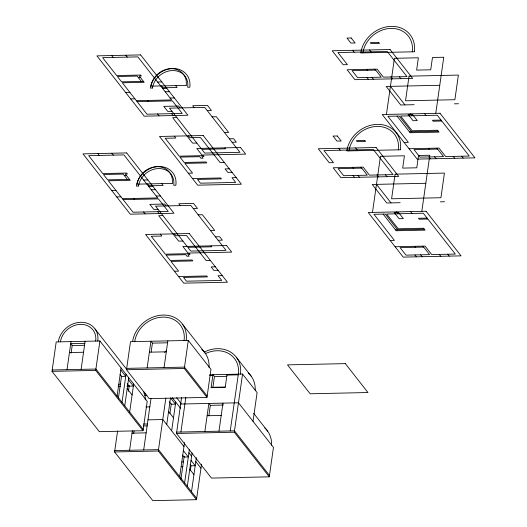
<?xml version="1.0" encoding="UTF-8"?>
<svg xmlns="http://www.w3.org/2000/svg" width="527" height="527" viewBox="0 0 527 527"><rect width="100%" height="100%" fill="white"/><g stroke="black" fill="none" stroke-linecap="round" stroke-linejoin="round"><path stroke-width="0.79" d="M52.015 371.351L56.205 341.924L99.906 340.982L147.211 401.297L143.021 430.717L99.32 431.666L52.015 371.351L95.716 370.402L143.021 430.717M67.015 369.658L71.007 341.608M71.112 353.11L72.258 345.093M81.112 369.355L85.104 341.298M95.716 370.402L99.906 340.982M117.099 396.047L121.091 367.998M118.371 398.419L121.566 375.975M201.538 464.241L196.492 499.701L152.784 500.65L114.596 451.955L117.574 431.06M126.5 369.737L130.492 341.68L188.297 340.429L210.965 369.328L206.973 397.384L149.167 398.636L126.5 369.737L184.305 368.478L206.973 397.384M122.027 402.332L126.019 374.282M124.741 405.79L128.733 377.734M128.404 391.324L129.201 385.711M129.668 412.068L133.66 384.018M129.596 450.269L132.376 430.737M133.739 433.438L134.082 431M147.138 367.925L150.939 341.239L152.415 343.123L151.15 352.016M143.693 449.959L151.045 398.307M164.055 367.556L167.856 340.87M196.492 499.701L158.304 451.007L165.847 397.984M166.723 424.564L170.471 398.221M169.918 413.372L171.282 403.794M171.65 430.842L175.741 402.108M184.305 368.478L188.297 340.429M180.675 404.051L238.481 402.799L273.46 447.41L269.277 476.83L211.472 478.081L176.486 433.471L181.584 397.668M180.913 432.015L185.82 397.549M179.687 476.658L184.536 442.561M180.959 478.964L184.206 456.184M184.615 482.943L189.358 449.61M187.322 486.395L192.065 453.068M190.293 470.677L190.985 465.789L190.049 464.643M191.512 491.737L196.36 457.64M204.878 431.494L208.87 403.438L210.352 405.322L208.87 415.744M212.868 387.628L214.443 376.588L212.961 374.704L211.11 387.701L225.207 387.398L227.058 374.401M218.975 431.185L222.967 403.135M230.253 430.941L238.336 374.15A26.357 22.345 -38.1 0 0 205.365 353.663M269.277 476.83L234.291 432.219L242.565 374.065L209.766 374.769M253.013 421.337L257.104 392.595L242.565 374.065M372.477 212.414L380.461 156.308L404.433 155.788L402.681 168.106L416.778 167.803L418.53 155.485L429.808 155.241L421.824 211.347M386.429 114.412L394.413 58.306L418.379 57.786L416.626 70.104L430.724 69.795L432.476 57.483L443.754 57.232L435.77 113.338M375.698 70.111L352.082 70.618L357.629 77.686L381.245 77.179L374.961 69.162M138.377 77.647L140.492 77.601M143.443 81.369L121.592 81.843L117.402 76.507L137.145 76.079L141.328 81.415M157.58 82.021L161.809 81.935M162.507 88.305L166.736 88.213M439.762 85.288L386.192 86.448L400.724 104.985L414.117 104.695M125.742 92.62L129.971 92.528M165.214 91.764L169.444 91.672M130.67 98.905L134.899 98.812M170.142 98.048L174.371 97.956M136.374 100.697L171.624 99.932L137.87 56.89L102.62 57.654L116.665 75.565L140.63 75.045L141.374 75.987L139.26 76.033L144.187 82.317L122.33 82.785L146.967 114.201L182.217 113.437L172.362 100.874L137.112 101.639M454.3 103.826L458.53 103.733M171.954 111.302L167.724 111.395L163.785 106.368L178.587 106.046L180.063 107.93M207.197 110.538L211.426 110.446L207.486 105.42L192.684 105.743L194.16 107.627M176.881 117.587L172.652 117.673L192.605 143.12L196.834 143.028M212.124 116.823L216.353 116.73L228.672 132.435L224.443 132.527M409.387 131.803L438.286 131.177M229.37 138.812L233.599 138.72L236.313 142.171L232.084 142.264M404.123 142.461L408.353 142.369L387.905 116.296L399.183 116.052L411.501 131.757M409.051 148.746L439.011 148.094L445.664 156.578L469.274 156.064L437.252 115.229L400.592 116.019L412.173 130.782L437.548 130.235L439.031 132.119L410.125 132.745L397.068 116.098M437.634 149.082L414.018 149.596L419.933 157.132L443.55 156.624L436.896 148.14M224.39 162.54L220.161 162.632L200.451 137.501L189.878 137.731L188.402 135.847M229.317 168.824L225.088 168.917L227.796 172.369L232.025 172.283M361.753 168.113L338.136 168.627L343.683 175.695L367.293 175.181L361.015 167.171M188.323 173.225L192.553 173.133L184.918 163.396L206.768 162.922L206.031 161.98L184.173 162.454L179.99 157.112L199.726 156.684L200.958 158.258L203.073 158.212L201.841 156.638L203.956 156.591L203.218 155.649L179.246 156.17L165.208 138.265L175.781 138.034L174.299 136.15M124.425 175.656L126.539 175.61M129.497 179.378L107.646 179.852L103.457 174.509L123.193 174.081L127.382 179.424M192.513 178.567L220.708 177.955L221.445 178.897L197.48 179.417L200.438 183.185L235.681 182.421L231.985 177.711L236.215 177.619M143.627 180.03L147.856 179.938M148.555 186.314L152.784 186.222M425.816 183.291L372.24 184.457L386.778 202.987L400.171 202.697M111.79 190.622L116.019 190.53M151.269 189.766L155.498 189.674M116.717 196.907L120.946 196.815M156.196 196.051L160.425 195.958M122.429 198.699L157.672 197.935L123.917 154.898L88.674 155.663L102.719 173.567L126.684 173.047L127.422 173.989L125.307 174.035L130.235 180.32L108.384 180.794L133.021 212.21L168.265 211.446L158.41 198.877L123.166 199.641M440.348 201.828L444.577 201.736M158.008 209.305L153.779 209.397L149.833 204.371L164.635 204.048L166.117 205.938M193.251 208.54L197.48 208.448L193.541 203.422L178.739 203.745L180.214 205.629M162.935 215.589L158.706 215.681L178.66 241.129L182.889 241.037M198.178 214.825L202.408 214.733L214.726 230.444L210.497 230.53M395.441 229.812L424.34 229.179M215.424 236.814L219.654 236.722L222.361 240.18L218.132 240.272M390.178 240.464L394.407 240.371L373.959 214.298L385.237 214.054L397.556 229.765M395.105 246.748L425.065 246.102L431.712 254.581L455.328 254.067L423.3 213.231L386.647 214.028L398.228 228.79L423.603 228.237L425.078 230.128L396.179 230.754L383.122 214.1M423.688 247.091L400.072 247.598L405.988 255.14L429.597 254.627L422.95 246.149M210.444 260.549L206.215 260.641L186.505 235.503L175.932 235.734L174.45 233.85M215.372 266.827L211.143 266.919L213.85 270.377L218.079 270.285M174.378 271.234L178.607 271.142L170.965 261.399L192.816 260.931L192.078 259.989L170.228 260.457L166.038 255.121L185.774 254.693L187.006 256.26L189.121 256.214L187.889 254.646L190.003 254.6L189.265 253.658L165.3 254.179L151.256 236.267L161.829 236.043L160.353 234.153M178.561 276.57L206.762 275.964L207.5 276.906L183.534 277.426L186.486 281.194L221.735 280.43L218.04 275.72L222.269 275.628M84.814 343.354L70.717 343.657L72.192 345.541L84.722 345.271M152.395 343.123L167.039 342.807M69.445 352.556L83.543 352.247M149.378 352.188L166.295 351.819M52.213 369.98L95.914 369.032L143.219 429.347M126.697 368.366L184.496 367.115L207.164 396.014M209.667 375.455L212.862 375.389M226.959 375.079L238.244 374.835M215.148 376.574L226.709 376.324M118.127 386.271L120.525 386.219M126.915 386.08L129.313 386.027M211.169 387.319L225.266 387.016M143.943 393.34L145.511 393.307M144.642 395.243L146.987 395.191M210.233 405.329L223.428 405.039M145.913 406.943L149.826 406.857M207.118 415.757L221.215 415.447M147.982 419.854L162.784 419.538L183.969 446.553M143.476 424.044L147.395 423.965M143.39 425.968L147.303 425.882M176.683 432.107L234.482 430.849L269.468 475.459M132.033 433.161L146.131 432.858M176.486 433.471L234.291 432.219M114.794 450.585L158.495 449.643L196.683 498.331M114.596 451.955L158.304 451.007M181.729 461.935L183.37 461.902M190.978 465.828L195.207 465.736L191.024 460.394M181.328 466.738L182.968 466.705M399.394 76.784L400.869 78.668M461.698 156.229L463.18 158.113M424.492 113.582L425.968 115.472M390.935 76.968L392.411 78.852M453.24 156.414L454.715 158.298M369.572 49.953L371.048 51.837M390.421 86.356L404.953 104.893M410.395 113.891L411.87 115.775M352.655 50.322L354.131 52.206M366.502 69.347L367.24 70.289M428.438 148.324L429.176 149.266M434.558 156.815L436.04 158.699M371.904 77.377L373.379 79.261M366.97 77.489L368.445 79.373M428.919 156.941L430.401 158.825M385.448 174.786L386.923 176.67M447.752 254.231L449.228 256.122M410.546 211.59L412.022 213.475M376.989 174.971L378.465 176.855M439.294 254.416L440.77 256.3M355.626 147.955L357.102 149.846M376.469 184.364L391.008 202.895M396.449 211.894L397.925 213.778M338.703 148.324L340.185 150.208M352.556 167.355L353.294 168.297M414.492 246.326L415.23 247.268M420.612 254.824L422.087 256.708M357.952 175.386L359.434 177.27M353.018 175.491L354.5 177.375M414.973 254.943L416.449 256.827M224.989 147.85L225.734 148.792L201.762 149.312L204.72 153.08L239.969 152.316L204.733 107.396L169.49 108.16L201.024 148.37M175.636 85.618L177.112 87.502L163.014 87.805L161.539 85.921M125.815 55.236L127.297 57.12M171.644 113.667L173.119 115.551M147.652 100.453L148.397 101.395M111.717 55.539L113.2 57.43M157.54 113.977L159.022 115.861M211.044 245.859L211.782 246.801L187.816 247.321L190.774 251.089L226.017 250.325L190.787 205.398L155.544 206.162L187.078 246.372M161.684 183.62L163.166 185.504L149.069 185.814L147.586 183.93M111.869 153.238L113.345 155.129M157.692 211.676L159.174 213.56M133.706 198.455L134.444 199.397M97.772 153.548L99.247 155.432M143.594 211.979L145.077 213.863M236.794 357.853L251.333 376.383M253.724 413.392L267.69 431.198M182.52 324.217L205.187 353.116M172.289 397.707L180.669 408.392M170.524 397.878L175.451 404.163L171.216 404.255L169.246 401.739M168.574 411.561L173.502 417.845M95.097 329.046L126.796 369.473M188.897 452.838L191.604 456.29M195.794 461.632L200.971 468.226M120.802 370.046L125.729 376.331L121.5 376.423L120.024 374.539M128.436 379.789L133.364 386.074L129.135 386.166L127.165 383.649M183.383 450.657L188.31 456.942L184.081 457.034L182.605 455.15M127.172 388.682L132.099 394.967M189.76 469.293L193.943 474.629M176.611 397.628L181.143 403.471M362.905 52.891A26.357 22.345 -38.1 0 1 390.981 28.405A26.357 22.345 -38.1 0 1 412.246 51.817M348.96 150.893A26.357 22.345 -38.1 0 1 377.036 126.414A26.357 22.345 -38.1 0 1 398.3 149.826M118.509 384.598A18.827 15.962 -38.1 0 1 120.795 383.722M143.647 391.469A21.087 17.878 -38.1 0 1 145.241 399.947M58.319 341.878A21.087 17.878 -38.1 0 1 80.783 322.293A21.087 17.878 -38.1 0 1 97.791 341.028M60.434 341.832A18.827 15.962 -38.1 0 1 80.486 324.349A18.827 15.962 -38.1 0 1 95.677 341.074M248.428 373.09A28.616 24.262 -38.1 0 1 255.213 390.309M204.647 351.858A28.616 24.262 -38.1 0 1 240.45 374.104M264.785 427.904A28.616 24.262 -38.1 0 1 271.57 445.117M134.721 341.588A26.357 22.345 -38.1 0 1 162.803 317.109A26.357 22.345 -38.1 0 1 184.068 340.521M164.543 352.431A26.357 22.345 -38.1 0 1 166.591 350.646M201.815 349.408A28.616 24.262 -38.1 0 1 209.048 367.477M132.606 341.634A28.616 24.262 -38.1 0 1 163.093 315.054A28.616 24.262 -38.1 0 1 186.183 340.475M395.098 174.16L391.594 198.791L440.934 197.724L444.439 173.093L395.098 174.16M409.044 76.158L405.54 100.789L454.88 99.715L458.391 75.084L409.044 76.158M351.199 37.964L346.97 38.056L350.916 43.082L355.145 42.99L351.199 37.964M378.761 42.483L370.297 42.667L371.041 43.609L379.499 43.425L378.761 42.483M140.617 54.913L96.915 55.862L144.22 116.177L187.922 115.235L140.617 54.913M390.013 49.512L332.214 50.763L343.176 64.742L347.405 64.65L337.919 52.555L387.259 51.488L406.969 76.619L383.36 77.133L377.075 69.123L347.115 69.768L354.875 79.663L412.681 78.411L390.013 49.512M414.36 51.771L360.791 52.937A28.616 24.262 -38.1 0 1 391.278 26.357A28.616 24.262 -38.1 0 1 414.36 51.771M186.209 85.387L150.959 86.151A18.827 15.962 -38.1 0 1 171.018 68.662A18.827 15.962 -38.1 0 1 186.209 85.387M152.441 88.035L150.327 88.081A21.087 17.878 -38.1 0 1 172.79 68.497A21.087 17.878 -38.1 0 1 189.799 87.225L187.684 87.271A18.827 15.962 -38.1 0 0 172.5 70.546A18.827 15.962 -38.1 0 0 152.441 88.035M439.999 113.246L382.2 114.504L417.18 159.108L474.985 157.856L439.999 113.246M412.345 114.319L408.115 114.405L413.043 120.69L417.272 120.597L412.345 114.319M440.888 120.09L432.43 120.268L433.168 121.217L441.626 121.032L440.888 120.09M203.205 135.525L159.497 136.473L197.684 185.168L241.392 184.219L203.205 135.525M337.254 135.973L333.024 136.065L336.964 141.091L341.193 140.999L337.254 135.973M364.809 140.485L356.351 140.669L357.089 141.611L365.547 141.427L364.809 140.485M240.503 147.514L196.795 148.462L201.973 155.057L245.674 154.115L240.503 147.514M126.671 152.922L82.97 153.871L130.268 214.186L173.976 213.237L126.671 152.922M376.067 147.514L318.262 148.766L329.223 162.744L333.459 162.659L323.973 150.564L373.314 149.49L393.023 174.621L369.407 175.135L363.129 167.125L333.169 167.777L340.929 177.671L398.728 176.42L376.067 147.514M400.415 149.78L346.838 150.939A28.616 24.262 -38.1 0 1 377.325 124.359A28.616 24.262 -38.1 0 1 400.415 149.78M172.257 183.389L137.013 184.154A18.827 15.962 -38.1 0 1 157.072 166.67A18.827 15.962 -38.1 0 1 172.257 183.389M138.489 186.038L136.374 186.084A21.087 17.878 -38.1 0 1 158.844 166.499A21.087 17.878 -38.1 0 1 175.853 185.234L173.739 185.273A18.827 15.962 -38.1 0 0 158.548 168.554A18.827 15.962 -38.1 0 0 138.489 186.038M426.053 211.255L368.248 212.506L403.234 257.117L461.039 255.865L426.053 211.255M398.399 212.322L394.17 212.414L399.097 218.698L403.326 218.606L398.399 212.322M426.942 218.092L418.484 218.277L419.222 219.219L427.68 219.034L426.942 218.092M189.252 233.527L145.551 234.475L183.739 283.17L227.44 282.222L189.252 233.527M226.551 245.523L182.849 246.465L188.02 253.065L231.728 252.117L226.551 245.523M345.31 363.623L287.505 364.882L310.172 393.781L367.971 392.529L345.31 363.623"/></g></svg>
